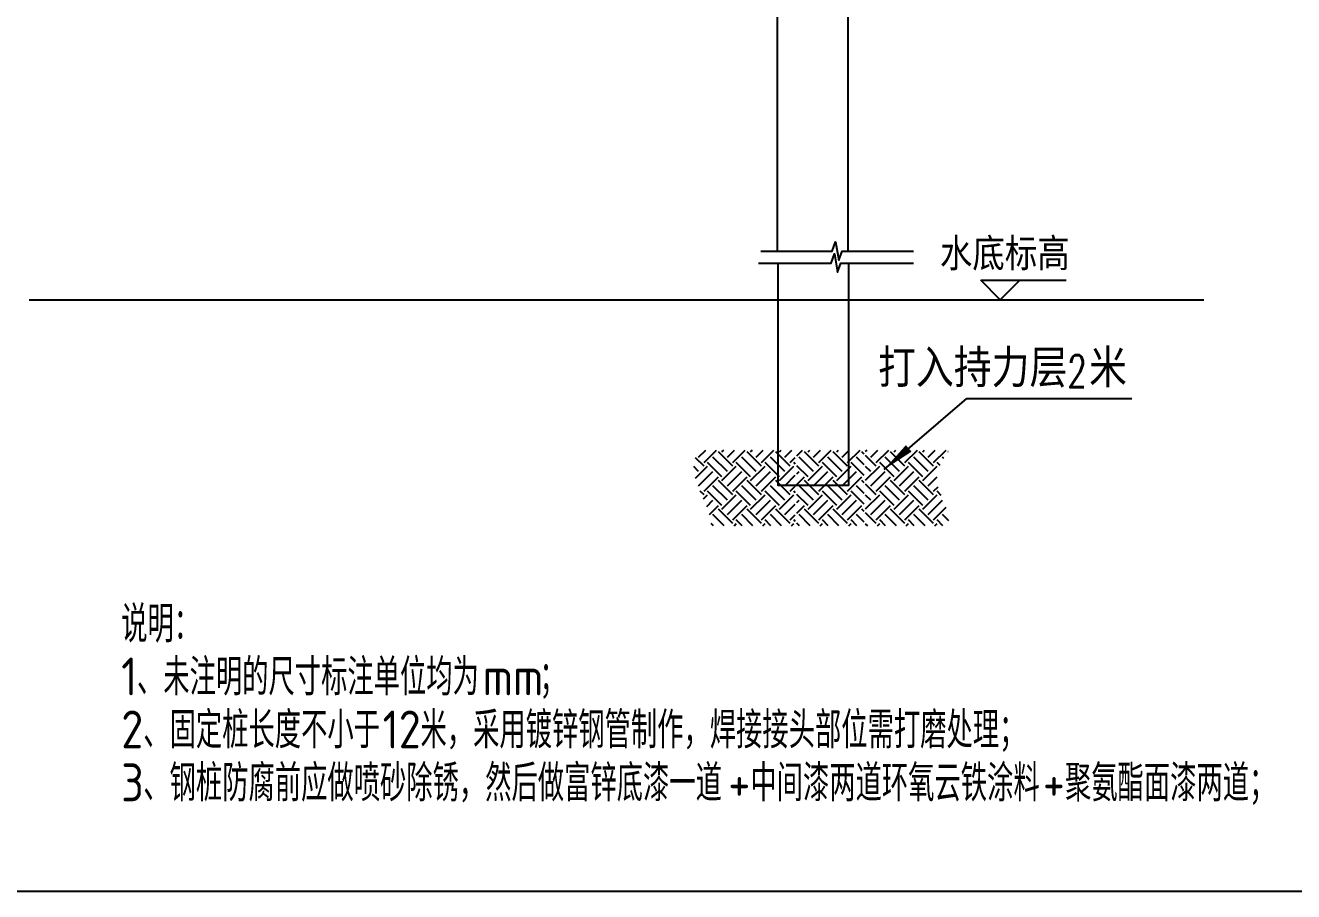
# Model space of a CAD drawing. Extents: x 8796 to 116961, y 24572 to 132726.
# Drawn here: x 40394 to 46254, y 24572 to 28576 of the extents above; entities that cross this region are included whole.
import ezdxf

# ---------------------------------------------------------------- set-up
doc = ezdxf.new("R2010")
doc.units = 0
doc.header["$LTSCALE"] = 1000
doc.header["$MEASUREMENT"] = 0
for name, color, linetype in [('DIM_ELEV', 3, 'Continuous'), ('DIM_LEAD', 3, 'Continuous'), ('DIM_SYMB', 3, 'Continuous'), ('PUB_DIM', 3, 'Continuous'), ('PUB_TEXT', 7, 'Continuous'), ('ZJ', 251, 'Continuous'), ('固定锚', 5, 'Continuous')]:
    doc.layers.add(name, color=color, linetype=linetype)
doc.styles.add('_TCH_DIM', font='SIMPLEX.shx', dxfattribs={"bigfont": 'hztxt.shx'})
doc.styles.get("Standard").update_dxf_attribs({"font": 'gbenor.shx', "bigfont": 'gbcbig.shx'})

msp = doc.modelspace()

# ---------------------------------------------------------------- hatches: boundary and pattern name
at = {"layer": '固定锚'}
h = msp.add_hatch(dxfattribs=at)
h.set_pattern_fill('土壤', color=256, scale=25, angle=45, style=0)
h.set_pattern_definition([(45, (-2734869.595, -378086.76), (1e-14, 132.5825215), [93.75, -93.75]), (45, (-2734894.45, -378061.9), (1e-14, 132.5825215), [93.75, -93.75]), (45, (-2734919.31, -378037.04), (1e-14, 132.5825215), [93.75, -93.75]), (135, (-2734919.31, -378020.47), (-132.5825215, 3e-14), [93.75, -93.75]), (135, (-2734894.45, -377995.61), (-132.5825215, 3e-14), [93.75, -93.75]), (135, (-2734869.595, -377970.75), (-132.5825215, 3e-14), [93.75, -93.75])])
edge = h.paths.add_edge_path()
edge.add_line((43951.52, 26263.06), (43951.52, 26613.02))
edge.add_line((43951.52, 26613.02), (43511.92, 26613.02))
edge.add_spline(control_points=[(43511.92, 26613.02), (43499.11, 26596.5), (43443.38, 26496.91), (43564.65, 26353.8), (43562.63, 26263.06)], knot_values=[89.3823243, 89.3823243, 89.3823243, 89.3823243, 152.2776367, 451.6259949, 451.6259949, 451.6259949, 451.6259949], degree=3, periodic=0)
edge.add_line((43562.63, 26263.06), (43951.52, 26263.06))
h.paths.add_polyline_path([(44269.52, 26613.02), (43958.52, 26613.02), (43958.52, 26263.06), (44269.52, 26263.06)])
edge = h.paths.add_edge_path()
edge.add_spline(control_points=[(44660.7, 26263.06), (44662.05, 26280.67), (44660.43, 26350.15), (44576.13, 26467.66), (44628.82, 26564.21), (44663.74, 26613.02)], knot_values=[54.8628535, 54.8628535, 54.8628535, 54.8628535, 107.9510079, 265.8358938, 429.109482, 429.109482, 429.109482, 429.109482], degree=3, periodic=0)
edge.add_line((44663.74, 26613.02), (44276.52, 26613.02))
edge.add_line((44276.52, 26613.02), (44276.52, 26263.06))
edge.add_line((44276.52, 26263.06), (44660.7, 26263.06))

# ---------------------------------------------------------------- linework, layer by layer
msp.add_lwpolyline([(39747.32, 32093.11), (55376.21, 32093.11), (55376.21, 24572.12), (39747.32, 24572.12)], close=True)
at = {"layer": 'DIM_ELEV'}
for p, q in [((44898.74, 27308.1), (44808.74, 27398.1)), ((44808.74, 27398.1), (45203.83, 27398.1)), ((44898.74, 27308.1), (44988.74, 27398.1))]:
    msp.add_line(p, q, dxfattribs=at)
at = {"layer": 'DIM_LEAD'}
for p, q in [((44361.91, 26523.08), (44743.67, 26851.03)), ((44743.67, 26851.03), (45507.36, 26851.03))]:
    msp.add_line(p, q, dxfattribs=at)
msp.add_lwpolyline([(44361.91, 26523.08, 0, 40, 0), (44475.69, 26620.82, 0, 0, 0)], format="xyseb", dxfattribs=at)
at = {"layer": 'DIM_SYMB', "linetype": 'Continuous'}
for points in [[(43791.92, 27532.94), (44122.61, 27532.94), (44137.9, 27574.94), (44152.71, 27490.94), (44167.61, 27532.94), (44498.29, 27532.94)], [(43780.74, 27477.62), (44117.02, 27477.62), (44132.3, 27519.62), (44147.12, 27435.62), (44162.02, 27477.62), (44498.29, 27477.62)]]:
    msp.add_lwpolyline(points, dxfattribs=at)
at = {"layer": 'PUB_DIM'}
msp.add_line((40410.75, 27308.1), (45838.74, 27308.1), dxfattribs=at)
at = {"layer": 'ZJ', "color": 1, "linetype": 'Continuous'}
for points in [[(43868.94, 27532.94), (43868.93, 31443.74), (44193.93, 31443.74), (44193.94, 27532.94)], [(44197.94, 27477.62), (44197.94, 26448.78), (43872.94, 26448.78), (43872.94, 27477.62)]]:
    msp.add_lwpolyline(points, dxfattribs=at)

# ---------------------------------------------------------------- texts
at = {"layer": 'PUB_TEXT', "color": 7, "style": '_TCH_DIM'}
for s, height, p in [('水底标高', 150, (44619.64, 27443.1)), ('打入持力层', 175, (44333.8, 26903.53)), ('米', 175, (45308.8, 26903.53))]:
    msp.add_text(s, height=height, dxfattribs=at).set_placement(p)
at = {"layer": 'PUB_TEXT', "color": 7, "style": '_TCH_DIM', "width": 0.705882}
msp.add_text('2', height=148.75, dxfattribs=at).set_placement((45208.8, 26903.53))
at = {"layer": 'PUB_TEXT'}
for s, height, p in [('说明：', 168.794, (40836.63, 25724.29)), ('1', 175, (40836.63, 25479.29)), ('、未注明的尺寸标注单位均为', 168.7943, (40909.55, 25479.29)), ('；', 168.79, (42769.39, 25479.29)), ('mm', 175, (42506.89, 25479.29)), ('2', 175, (40836.63, 25234.29)), ('、固定桩长度不小于', 168.794, (40938.72, 25234.29)), ('12', 175, (42044.57, 25234.29)), ('米，采用镀锌钢管制作，焊接接头部位需打磨处理；', 168.7943, (42219.57, 25234.29)), ('3', 175, (40836.63, 24989.29)), ('、钢桩防腐前应做喷砂除锈，然后做富锌底漆一道', 168.7943, (40938.72, 24989.29)), ('中间漆两道环氧云铁涂料', 168.7943, (43743.99, 24989.29)), ('聚氨酯面漆两道；', 168.794, (45197.67, 24989.29)), ('+', 175, (43641.91, 24989.29)), ('+', 175, (45095.59, 24989.29))]:
    msp.add_text(s, height=height, dxfattribs=at).set_placement(p)

doc.saveas('drawing.dxf')
